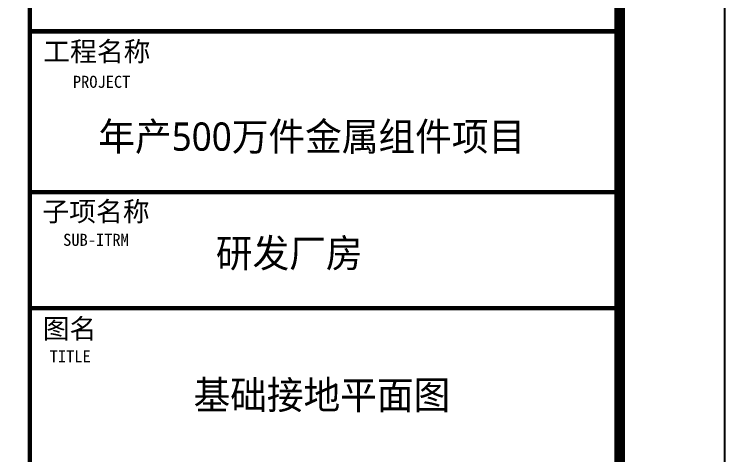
# Model space of a CAD drawing. Extents: x 343352 to 432452, y 769729 to 1078684.
# Drawn here: x 395995 to 402752, y 1053531 to 1057734 of the extents above; entities that cross this region are included whole.
import ezdxf

# ---------------------------------------------------------------- set-up
doc = ezdxf.new("R2010")
doc.units = 0
doc.header["$LTSCALE"] = 1000
doc.header["$MEASUREMENT"] = 0
for name, color, linetype in [('46', 7, 'Continuous'), ('PUB_TEXT', 7, 'Continuous'), ('PUB_TITLE', 4, 'Continuous')]:
    doc.layers.add(name, color=color, linetype=linetype)
doc.styles.add('-黑体', font='msyh.ttf', dxfattribs={"width": 0.8})
doc.styles.add('TQ', font='')
doc.styles.get('TQ').set_extended_font_data('SimSun')

msp = doc.modelspace()

# ---------------------------------------------------------------- linework, layer by layer
at = {"layer": 'PUB_TITLE'}
msp.add_lwpolyline([(343352.5, 1036683.9), (402752.5, 1036683.9), (402752.5, 1078683.9), (343352.5, 1078683.9)], close=True, dxfattribs=at)
at = {"layer": 'PUB_TITLE', "const_width": 100}
msp.add_lwpolyline([(345852.5, 1037683.9), (401752.5, 1037683.9), (401752.5, 1077683.9), (345852.5, 1077683.9)], close=True, dxfattribs=at)
at = {"layer": 'PUB_TITLE', "lineweight": 40, "const_width": 42.5}
for points in [[(396142.5, 1077683.9), (396142.5, 1037683.9)], [(396142.5, 1057570.8), (401752.5, 1057570.8)], [(396142.5, 1056040.8), (401752.5, 1056040.8)], [(396142.5, 1054935.8), (401752.5, 1054935.8)]]:
    msp.add_lwpolyline(points, dxfattribs=at)

# ---------------------------------------------------------------- texts
at = {"layer": '46', "linetype": 'Continuous', "style": '-黑体', "width": 0.95}
for s, height, p in [('年产500万件金属组件项目', 269.197, (396794.3, 1056434.4)), ('研发厂房', 269.2, (397912.5, 1055324.9)), ('基础接地平面图  ', 269.2, (397700, 1053975))]:
    msp.add_text(s, height=height, dxfattribs=at).set_placement(p)
at = {"layer": 'PUB_TEXT', "attachment_point": 1, "style": 'TQ'}
for s, insert, char_height, width in [('工程名称', (396270.4, 1057472.7), 187, 1111.8), ('PROJECT', (396552.5, 1057147.8), 114.75, 2399.55), ('子项名称', (396262.3, 1055949.7), 187, 1111.8), ('SUB-ITRM', (396459.9, 1055643.8), 114.75, 2399.55), ('图名', (396265.3, 1054834.9), 187, 1111.8), ('TITLE', (396332.1, 1054535.5), 114.75, 2399.55)]:
    msp.add_mtext(s, dxfattribs=dict(at, insert=insert, char_height=char_height, width=width))

doc.saveas('drawing.dxf')
